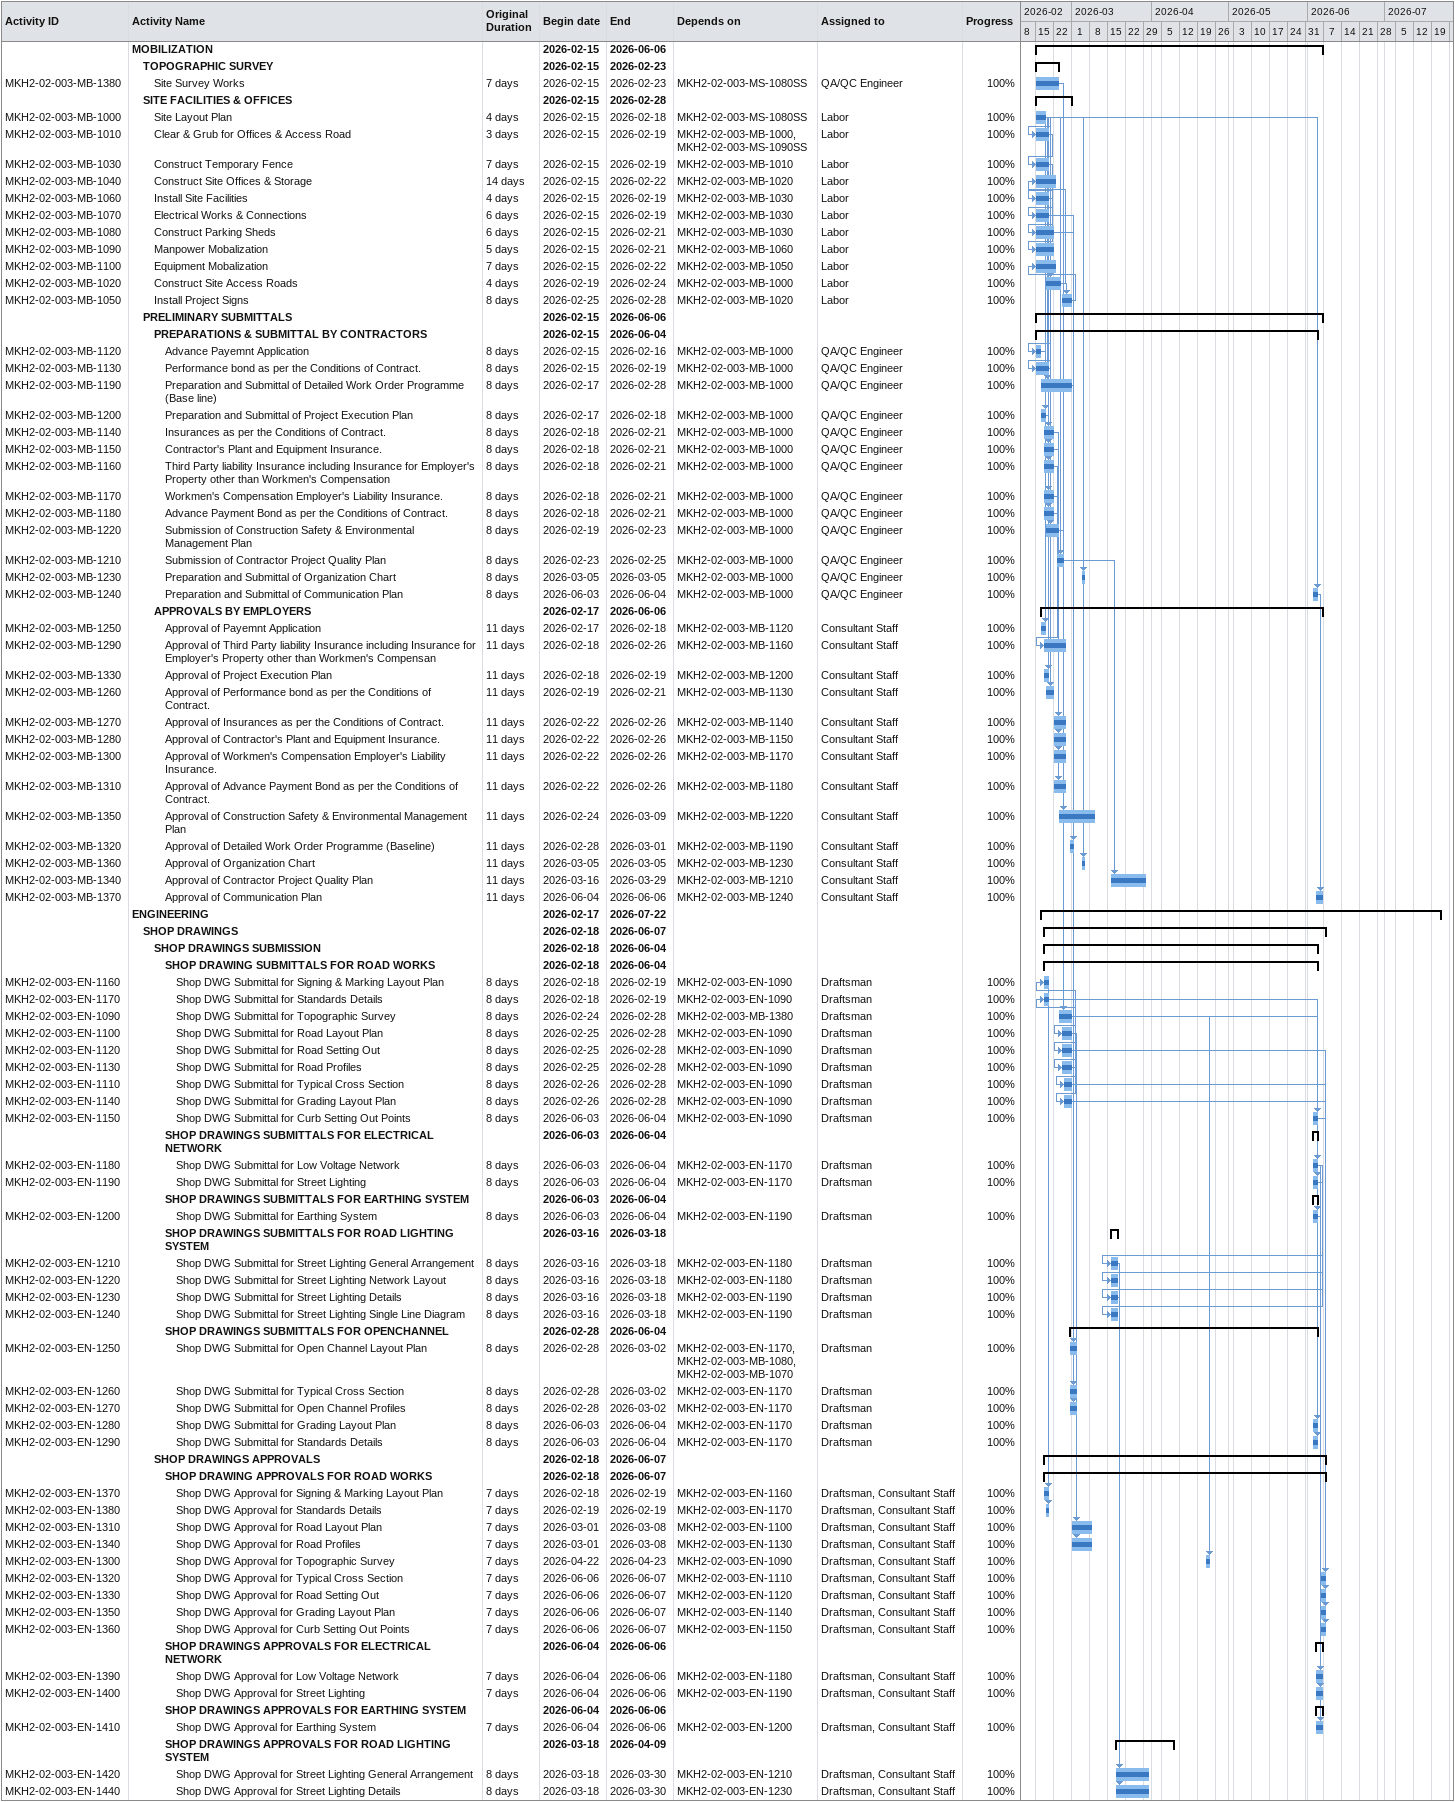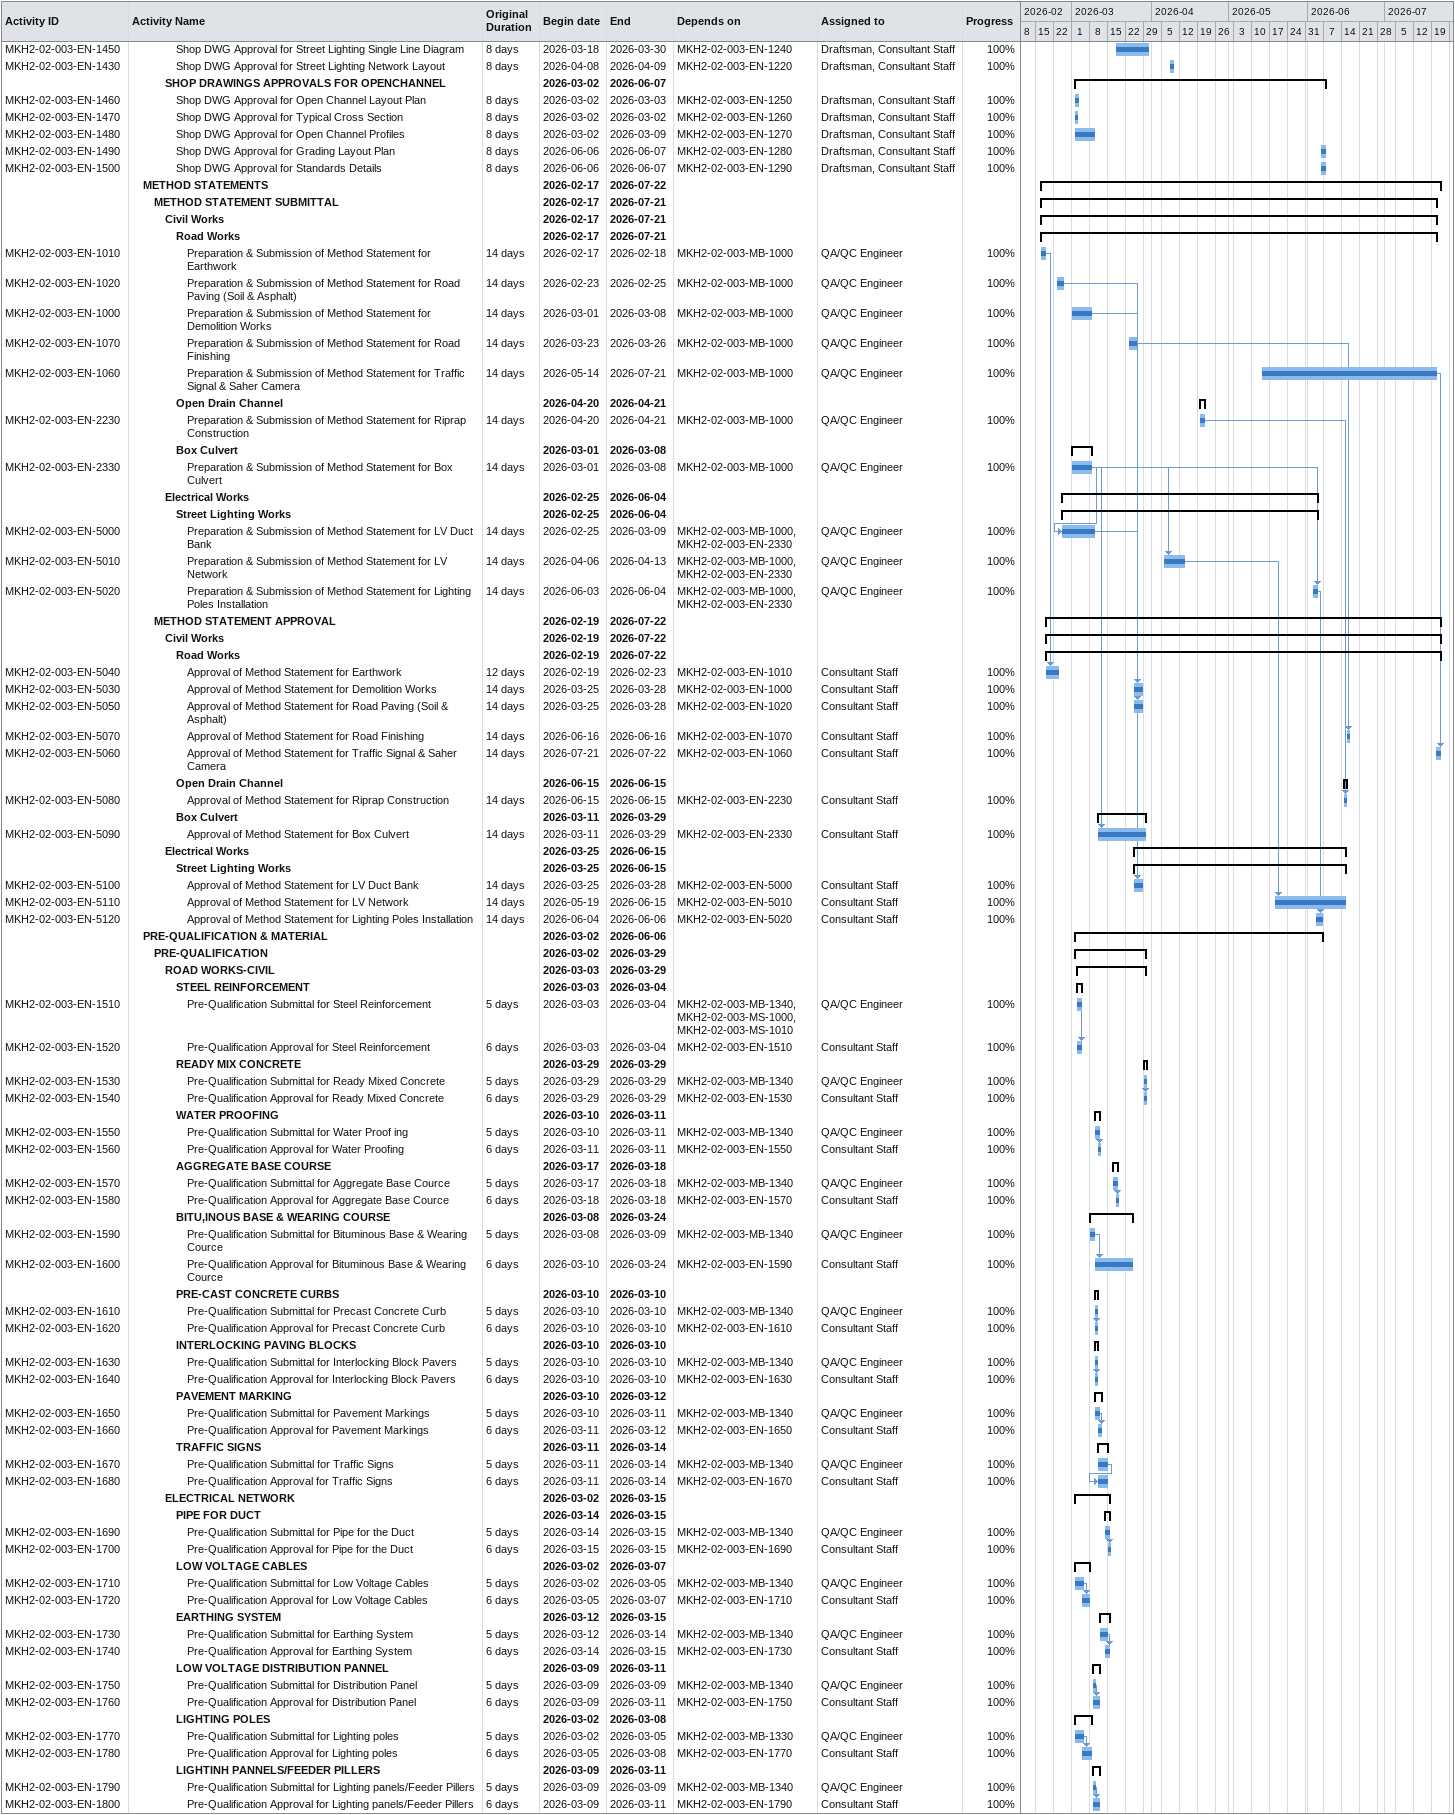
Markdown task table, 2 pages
| ID | Level | Task | Original duration | Start | Finish | Predecessors | Resources | % complete |
|---|---|---|---|---|---|---|---|---|
|  | 1 | **MOBILIZATION** |  | 2026-02-15 | 2026-06-06 |  |  |  |
|  | 2 | **TOPOGRAPHIC SURVEY** |  | 2026-02-15 | 2026-02-23 |  |  |  |
| MKH2-02-003-MB-1380 | 3 | Site Survey Works | 7d | 2026-02-15 | 2026-02-23 | MKH2-02-003-MS-1080SS | QA/QC Engineer | 100 |
|  | 2 | **SITE FACILITIES & OFFICES** |  | 2026-02-15 | 2026-02-28 |  |  |  |
| MKH2-02-003-MB-1000 | 3 | Site Layout Plan | 4d | 2026-02-15 | 2026-02-18 | MKH2-02-003-MS-1080SS | Labor | 100 |
| MKH2-02-003-MB-1010 | 3 | Clear & Grub for Offices & Access Road | 3d | 2026-02-15 | 2026-02-19 | MKH2-02-003-MB-1000, MKH2-02-003-MS-1090SS | Labor | 100 |
| MKH2-02-003-MB-1030 | 3 | Construct Temporary Fence | 7d | 2026-02-15 | 2026-02-19 | MKH2-02-003-MB-1010 | Labor | 100 |
| MKH2-02-003-MB-1040 | 3 | Construct Site Offices & Storage | 14d | 2026-02-15 | 2026-02-22 | MKH2-02-003-MB-1020 | Labor | 100 |
| MKH2-02-003-MB-1060 | 3 | Install Site Facilities | 4d | 2026-02-15 | 2026-02-19 | MKH2-02-003-MB-1030 | Labor | 100 |
| MKH2-02-003-MB-1070 | 3 | Electrical Works & Connections | 6d | 2026-02-15 | 2026-02-19 | MKH2-02-003-MB-1030 | Labor | 100 |
| MKH2-02-003-MB-1080 | 3 | Construct Parking Sheds | 6d | 2026-02-15 | 2026-02-21 | MKH2-02-003-MB-1030 | Labor | 100 |
| MKH2-02-003-MB-1090 | 3 | Manpower Mobalization | 5d | 2026-02-15 | 2026-02-21 | MKH2-02-003-MB-1060 | Labor | 100 |
| MKH2-02-003-MB-1100 | 3 | Equipment Mobalization | 7d | 2026-02-15 | 2026-02-22 | MKH2-02-003-MB-1050 | Labor | 100 |
| MKH2-02-003-MB-1020 | 3 | Construct Site Access Roads | 4d | 2026-02-19 | 2026-02-24 | MKH2-02-003-MB-1000 | Labor | 100 |
| MKH2-02-003-MB-1050 | 3 | Install Project Signs | 8d | 2026-02-25 | 2026-02-28 | MKH2-02-003-MB-1020 | Labor | 100 |
|  | 2 | **PRELIMINARY SUBMITTALS** |  | 2026-02-15 | 2026-06-06 |  |  |  |
|  | 3 | **PREPARATIONS & SUBMITTAL BY CONTRACTORS** |  | 2026-02-15 | 2026-06-04 |  |  |  |
| MKH2-02-003-MB-1120 | 4 | Advance Payemnt Application | 8d | 2026-02-15 | 2026-02-16 | MKH2-02-003-MB-1000 | QA/QC Engineer | 100 |
| MKH2-02-003-MB-1130 | 4 | Performance bond as per the Conditions of Contract. | 8d | 2026-02-15 | 2026-02-19 | MKH2-02-003-MB-1000 | QA/QC Engineer | 100 |
| MKH2-02-003-MB-1190 | 4 | Preparation and Submittal of Detailed Work Order Programme (Base line) | 8d | 2026-02-17 | 2026-02-28 | MKH2-02-003-MB-1000 | QA/QC Engineer | 100 |
| MKH2-02-003-MB-1200 | 4 | Preparation and Submittal of Project Execution Plan | 8d | 2026-02-17 | 2026-02-18 | MKH2-02-003-MB-1000 | QA/QC Engineer | 100 |
| MKH2-02-003-MB-1140 | 4 | Insurances as per the Conditions of Contract. | 8d | 2026-02-18 | 2026-02-21 | MKH2-02-003-MB-1000 | QA/QC Engineer | 100 |
| MKH2-02-003-MB-1150 | 4 | Contractor's Plant and Equipment Insurance. | 8d | 2026-02-18 | 2026-02-21 | MKH2-02-003-MB-1000 | QA/QC Engineer | 100 |
| MKH2-02-003-MB-1160 | 4 | Third Party liability Insurance including Insurance for Employer's Property other than Workmen's Compensation | 8d | 2026-02-18 | 2026-02-21 | MKH2-02-003-MB-1000 | QA/QC Engineer | 100 |
| MKH2-02-003-MB-1170 | 4 | Workmen's Compensation Employer's Liability Insurance. | 8d | 2026-02-18 | 2026-02-21 | MKH2-02-003-MB-1000 | QA/QC Engineer | 100 |
| MKH2-02-003-MB-1180 | 4 | Advance Payment Bond as per the Conditions of Contract. | 8d | 2026-02-18 | 2026-02-21 | MKH2-02-003-MB-1000 | QA/QC Engineer | 100 |
| MKH2-02-003-MB-1220 | 4 | Submission of Construction Safety & Environmental Management Plan | 8d | 2026-02-19 | 2026-02-23 | MKH2-02-003-MB-1000 | QA/QC Engineer | 100 |
| MKH2-02-003-MB-1210 | 4 | Submission of Contractor Project Quality Plan | 8d | 2026-02-23 | 2026-02-25 | MKH2-02-003-MB-1000 | QA/QC Engineer | 100 |
| MKH2-02-003-MB-1230 | 4 | Preparation and Submittal of Organization Chart | 8d | 2026-03-05 | 2026-03-05 | MKH2-02-003-MB-1000 | QA/QC Engineer | 100 |
| MKH2-02-003-MB-1240 | 4 | Preparation and Submittal of Communication Plan | 8d | 2026-06-03 | 2026-06-04 | MKH2-02-003-MB-1000 | QA/QC Engineer | 100 |
|  | 3 | **APPROVALS BY EMPLOYERS** |  | 2026-02-17 | 2026-06-06 |  |  |  |
| MKH2-02-003-MB-1250 | 4 | Approval of Payemnt Application | 11d | 2026-02-17 | 2026-02-18 | MKH2-02-003-MB-1120 | Consultant Staff | 100 |
| MKH2-02-003-MB-1290 | 4 | Approval of Third Party liability Insurance including Insurance for Employer's Property other than Workmen's Compensan | 11d | 2026-02-18 | 2026-02-26 | MKH2-02-003-MB-1160 | Consultant Staff | 100 |
| MKH2-02-003-MB-1330 | 4 | Approval of Project Execution Plan | 11d | 2026-02-18 | 2026-02-19 | MKH2-02-003-MB-1200 | Consultant Staff | 100 |
| MKH2-02-003-MB-1260 | 4 | Approval of Performance bond as per the Conditions of Contract. | 11d | 2026-02-19 | 2026-02-21 | MKH2-02-003-MB-1130 | Consultant Staff | 100 |
| MKH2-02-003-MB-1270 | 4 | Approval of Insurances as per the Conditions of Contract. | 11d | 2026-02-22 | 2026-02-26 | MKH2-02-003-MB-1140 | Consultant Staff | 100 |
| MKH2-02-003-MB-1280 | 4 | Approval of Contractor's Plant and Equipment Insurance. | 11d | 2026-02-22 | 2026-02-26 | MKH2-02-003-MB-1150 | Consultant Staff | 100 |
| MKH2-02-003-MB-1300 | 4 | Approval of Workmen's Compensation Employer's Liability Insurance. | 11d | 2026-02-22 | 2026-02-26 | MKH2-02-003-MB-1170 | Consultant Staff | 100 |
| MKH2-02-003-MB-1310 | 4 | Approval of Advance Payment Bond as per the Conditions of Contract. | 11d | 2026-02-22 | 2026-02-26 | MKH2-02-003-MB-1180 | Consultant Staff | 100 |
| MKH2-02-003-MB-1350 | 4 | Approval of Construction Safety & Environmental Management Plan | 11d | 2026-02-24 | 2026-03-09 | MKH2-02-003-MB-1220 | Consultant Staff | 100 |
| MKH2-02-003-MB-1320 | 4 | Approval of Detailed Work Order Programme (Baseline) | 11d | 2026-02-28 | 2026-03-01 | MKH2-02-003-MB-1190 | Consultant Staff | 100 |
| MKH2-02-003-MB-1360 | 4 | Approval of Organization Chart | 11d | 2026-03-05 | 2026-03-05 | MKH2-02-003-MB-1230 | Consultant Staff | 100 |
| MKH2-02-003-MB-1340 | 4 | Approval of Contractor Project Quality Plan | 11d | 2026-03-16 | 2026-03-29 | MKH2-02-003-MB-1210 | Consultant Staff | 100 |
| MKH2-02-003-MB-1370 | 4 | Approval of Communication Plan | 11d | 2026-06-04 | 2026-06-06 | MKH2-02-003-MB-1240 | Consultant Staff | 100 |
|  | 1 | **ENGINEERING** |  | 2026-02-17 | 2026-07-22 |  |  |  |
|  | 2 | **SHOP DRAWINGS** |  | 2026-02-18 | 2026-06-07 |  |  |  |
|  | 3 | **SHOP DRAWINGS SUBMISSION** |  | 2026-02-18 | 2026-06-04 |  |  |  |
|  | 4 | **SHOP DRAWING SUBMITTALS FOR ROAD WORKS** |  | 2026-02-18 | 2026-06-04 |  |  |  |
| MKH2-02-003-EN-1160 | 5 | Shop DWG Submittal for Signing & Marking Layout Plan | 8d | 2026-02-18 | 2026-02-19 | MKH2-02-003-EN-1090 | Draftsman | 100 |
| MKH2-02-003-EN-1170 | 5 | Shop DWG Submittal for Standards Details | 8d | 2026-02-18 | 2026-02-19 | MKH2-02-003-EN-1090 | Draftsman | 100 |
| MKH2-02-003-EN-1090 | 5 | Shop DWG Submittal for Topographic Survey | 8d | 2026-02-24 | 2026-02-28 | MKH2-02-003-MB-1380 | Draftsman | 100 |
| MKH2-02-003-EN-1100 | 5 | Shop DWG Submittal for Road Layout Plan | 8d | 2026-02-25 | 2026-02-28 | MKH2-02-003-EN-1090 | Draftsman | 100 |
| MKH2-02-003-EN-1120 | 5 | Shop DWG Submittal for Road Setting Out | 8d | 2026-02-25 | 2026-02-28 | MKH2-02-003-EN-1090 | Draftsman | 100 |
| MKH2-02-003-EN-1130 | 5 | Shop DWG Submittal for Road Profiles | 8d | 2026-02-25 | 2026-02-28 | MKH2-02-003-EN-1090 | Draftsman | 100 |
| MKH2-02-003-EN-1110 | 5 | Shop DWG Submittal for Typical Cross Section | 8d | 2026-02-26 | 2026-02-28 | MKH2-02-003-EN-1090 | Draftsman | 100 |
| MKH2-02-003-EN-1140 | 5 | Shop DWG Submittal for Grading Layout Plan | 8d | 2026-02-26 | 2026-02-28 | MKH2-02-003-EN-1090 | Draftsman | 100 |
| MKH2-02-003-EN-1150 | 5 | Shop DWG Submittal for Curb Setting Out Points | 8d | 2026-06-03 | 2026-06-04 | MKH2-02-003-EN-1090 | Draftsman | 100 |
|  | 4 | **SHOP DRAWINGS SUBMITTALS FOR ELECTRICAL NETWORK** |  | 2026-06-03 | 2026-06-04 |  |  |  |
| MKH2-02-003-EN-1180 | 5 | Shop DWG Submittal for Low Voltage Network | 8d | 2026-06-03 | 2026-06-04 | MKH2-02-003-EN-1170 | Draftsman | 100 |
| MKH2-02-003-EN-1190 | 5 | Shop DWG Submittal for Street Lighting | 8d | 2026-06-03 | 2026-06-04 | MKH2-02-003-EN-1170 | Draftsman | 100 |
|  | 4 | **SHOP DRAWINGS SUBMITTALS FOR EARTHING SYSTEM** |  | 2026-06-03 | 2026-06-04 |  |  |  |
| MKH2-02-003-EN-1200 | 5 | Shop DWG Submittal for Earthing System | 8d | 2026-06-03 | 2026-06-04 | MKH2-02-003-EN-1190 | Draftsman | 100 |
|  | 4 | **SHOP DRAWINGS SUBMITTALS FOR ROAD LIGHTING SYSTEM** |  | 2026-03-16 | 2026-03-18 |  |  |  |
| MKH2-02-003-EN-1210 | 5 | Shop DWG Submittal for Street Lighting General Arrangement | 8d | 2026-03-16 | 2026-03-18 | MKH2-02-003-EN-1180 | Draftsman | 100 |
| MKH2-02-003-EN-1220 | 5 | Shop DWG Submittal for Street Lighting Network Layout | 8d | 2026-03-16 | 2026-03-18 | MKH2-02-003-EN-1180 | Draftsman | 100 |
| MKH2-02-003-EN-1230 | 5 | Shop DWG Submittal for Street Lighting Details | 8d | 2026-03-16 | 2026-03-18 | MKH2-02-003-EN-1190 | Draftsman | 100 |
| MKH2-02-003-EN-1240 | 5 | Shop DWG Submittal for Street Lighting Single Line Diagram | 8d | 2026-03-16 | 2026-03-18 | MKH2-02-003-EN-1190 | Draftsman | 100 |
|  | 4 | **SHOP DRAWINGS SUBMITTALS FOR OPENCHANNEL** |  | 2026-02-28 | 2026-06-04 |  |  |  |
| MKH2-02-003-EN-1250 | 5 | Shop DWG Submittal for Open Channel Layout Plan | 8d | 2026-02-28 | 2026-03-02 | MKH2-02-003-EN-1170, MKH2-02-003-MB-1080, MKH2-02-003-MB-1070 | Draftsman | 100 |
| MKH2-02-003-EN-1260 | 5 | Shop DWG Submittal for Typical Cross Section | 8d | 2026-02-28 | 2026-03-02 | MKH2-02-003-EN-1170 | Draftsman | 100 |
| MKH2-02-003-EN-1270 | 5 | Shop DWG Submittal for Open Channel Profiles | 8d | 2026-02-28 | 2026-03-02 | MKH2-02-003-EN-1170 | Draftsman | 100 |
| MKH2-02-003-EN-1280 | 5 | Shop DWG Submittal for Grading Layout Plan | 8d | 2026-06-03 | 2026-06-04 | MKH2-02-003-EN-1170 | Draftsman | 100 |
| MKH2-02-003-EN-1290 | 5 | Shop DWG Submittal for Standards Details | 8d | 2026-06-03 | 2026-06-04 | MKH2-02-003-EN-1170 | Draftsman | 100 |
|  | 3 | **SHOP DRAWINGS APPROVALS** |  | 2026-02-18 | 2026-06-07 |  |  |  |
|  | 4 | **SHOP DRAWING APPROVALS FOR ROAD WORKS** |  | 2026-02-18 | 2026-06-07 |  |  |  |
| MKH2-02-003-EN-1370 | 5 | Shop DWG Approval for Signing & Marking Layout Plan | 7d | 2026-02-18 | 2026-02-19 | MKH2-02-003-EN-1160 | Draftsman, Consultant Staff | 100 |
| MKH2-02-003-EN-1380 | 5 | Shop DWG Approval for Standards Details | 7d | 2026-02-19 | 2026-02-19 | MKH2-02-003-EN-1170 | Draftsman, Consultant Staff | 100 |
| MKH2-02-003-EN-1310 | 5 | Shop DWG Approval for Road Layout Plan | 7d | 2026-03-01 | 2026-03-08 | MKH2-02-003-EN-1100 | Draftsman, Consultant Staff | 100 |
| MKH2-02-003-EN-1340 | 5 | Shop DWG Approval for Road Profiles | 7d | 2026-03-01 | 2026-03-08 | MKH2-02-003-EN-1130 | Draftsman, Consultant Staff | 100 |
| MKH2-02-003-EN-1300 | 5 | Shop DWG Approval for Topographic Survey | 7d | 2026-04-22 | 2026-04-23 | MKH2-02-003-EN-1090 | Draftsman, Consultant Staff | 100 |
| MKH2-02-003-EN-1320 | 5 | Shop DWG Approval for Typical Cross Section | 7d | 2026-06-06 | 2026-06-07 | MKH2-02-003-EN-1110 | Draftsman, Consultant Staff | 100 |
| MKH2-02-003-EN-1330 | 5 | Shop DWG Approval for Road Setting Out | 7d | 2026-06-06 | 2026-06-07 | MKH2-02-003-EN-1120 | Draftsman, Consultant Staff | 100 |
| MKH2-02-003-EN-1350 | 5 | Shop DWG Approval for Grading Layout Plan | 7d | 2026-06-06 | 2026-06-07 | MKH2-02-003-EN-1140 | Draftsman, Consultant Staff | 100 |
| MKH2-02-003-EN-1360 | 5 | Shop DWG Approval for Curb Setting Out Points | 7d | 2026-06-06 | 2026-06-07 | MKH2-02-003-EN-1150 | Draftsman, Consultant Staff | 100 |
|  | 4 | **SHOP DRAWINGS APPROVALS FOR ELECTRICAL NETWORK** |  | 2026-06-04 | 2026-06-06 |  |  |  |
| MKH2-02-003-EN-1390 | 5 | Shop DWG Approval for Low Voltage Network | 7d | 2026-06-04 | 2026-06-06 | MKH2-02-003-EN-1180 | Draftsman, Consultant Staff | 100 |
| MKH2-02-003-EN-1400 | 5 | Shop DWG Approval for Street Lighting | 7d | 2026-06-04 | 2026-06-06 | MKH2-02-003-EN-1190 | Draftsman, Consultant Staff | 100 |
|  | 4 | **SHOP DRAWINGS APPROVALS FOR EARTHING SYSTEM** |  | 2026-06-04 | 2026-06-06 |  |  |  |
| MKH2-02-003-EN-1410 | 5 | Shop DWG Approval for Earthing System | 7d | 2026-06-04 | 2026-06-06 | MKH2-02-003-EN-1200 | Draftsman, Consultant Staff | 100 |
|  | 4 | **SHOP DRAWINGS APPROVALS FOR ROAD LIGHTING SYSTEM** |  | 2026-03-18 | 2026-04-09 |  |  |  |
| MKH2-02-003-EN-1420 | 5 | Shop DWG Approval for Street Lighting General Arrangement | 8d | 2026-03-18 | 2026-03-30 | MKH2-02-003-EN-1210 | Draftsman, Consultant Staff | 100 |
| MKH2-02-003-EN-1440 | 5 | Shop DWG Approval for Street Lighting Details | 8d | 2026-03-18 | 2026-03-30 | MKH2-02-003-EN-1230 | Draftsman, Consultant Staff | 100 |
| MKH2-02-003-EN-1450 | 5 | Shop DWG Approval for Street Lighting Single Line Diagram | 8d | 2026-03-18 | 2026-03-30 | MKH2-02-003-EN-1240 | Draftsman, Consultant Staff | 100 |
| MKH2-02-003-EN-1430 | 5 | Shop DWG Approval for Street Lighting Network Layout | 8d | 2026-04-08 | 2026-04-09 | MKH2-02-003-EN-1220 | Draftsman, Consultant Staff | 100 |
|  | 4 | **SHOP DRAWINGS APPROVALS FOR OPENCHANNEL** |  | 2026-03-02 | 2026-06-07 |  |  |  |
| MKH2-02-003-EN-1460 | 5 | Shop DWG Approval for Open Channel Layout Plan | 8d | 2026-03-02 | 2026-03-03 | MKH2-02-003-EN-1250 | Draftsman, Consultant Staff | 100 |
| MKH2-02-003-EN-1470 | 5 | Shop DWG Approval for Typical Cross Section | 8d | 2026-03-02 | 2026-03-02 | MKH2-02-003-EN-1260 | Draftsman, Consultant Staff | 100 |
| MKH2-02-003-EN-1480 | 5 | Shop DWG Approval for Open Channel Profiles | 8d | 2026-03-02 | 2026-03-09 | MKH2-02-003-EN-1270 | Draftsman, Consultant Staff | 100 |
| MKH2-02-003-EN-1490 | 5 | Shop DWG Approval for Grading Layout Plan | 8d | 2026-06-06 | 2026-06-07 | MKH2-02-003-EN-1280 | Draftsman, Consultant Staff | 100 |
| MKH2-02-003-EN-1500 | 5 | Shop DWG Approval for Standards Details | 8d | 2026-06-06 | 2026-06-07 | MKH2-02-003-EN-1290 | Draftsman, Consultant Staff | 100 |
|  | 2 | **METHOD STATEMENTS** |  | 2026-02-17 | 2026-07-22 |  |  |  |
|  | 3 | **METHOD STATEMENT SUBMITTAL** |  | 2026-02-17 | 2026-07-21 |  |  |  |
|  | 4 | **Civil Works** |  | 2026-02-17 | 2026-07-21 |  |  |  |
|  | 5 | **Road Works** |  | 2026-02-17 | 2026-07-21 |  |  |  |
| MKH2-02-003-EN-1010 | 6 | Preparation & Submission of Method Statement for Earthwork | 14d | 2026-02-17 | 2026-02-18 | MKH2-02-003-MB-1000 | QA/QC Engineer | 100 |
| MKH2-02-003-EN-1020 | 6 | Preparation & Submission of Method Statement for Road Paving (Soil & Asphalt) | 14d | 2026-02-23 | 2026-02-25 | MKH2-02-003-MB-1000 | QA/QC Engineer | 100 |
| MKH2-02-003-EN-1000 | 6 | Preparation & Submission of Method Statement for Demolition Works | 14d | 2026-03-01 | 2026-03-08 | MKH2-02-003-MB-1000 | QA/QC Engineer | 100 |
| MKH2-02-003-EN-1070 | 6 | Preparation & Submission of Method Statement for Road Finishing | 14d | 2026-03-23 | 2026-03-26 | MKH2-02-003-MB-1000 | QA/QC Engineer | 100 |
| MKH2-02-003-EN-1060 | 6 | Preparation & Submission of Method Statement for Traffic Signal & Saher Camera | 14d | 2026-05-14 | 2026-07-21 | MKH2-02-003-MB-1000 | QA/QC Engineer | 100 |
|  | 5 | **Open Drain Channel** |  | 2026-04-20 | 2026-04-21 |  |  |  |
| MKH2-02-003-EN-2230 | 6 | Preparation & Submission of Method Statement for Riprap Construction | 14d | 2026-04-20 | 2026-04-21 | MKH2-02-003-MB-1000 | QA/QC Engineer | 100 |
|  | 5 | **Box Culvert** |  | 2026-03-01 | 2026-03-08 |  |  |  |
| MKH2-02-003-EN-2330 | 6 | Preparation & Submission of Method Statement for Box Culvert | 14d | 2026-03-01 | 2026-03-08 | MKH2-02-003-MB-1000 | QA/QC Engineer | 100 |
|  | 4 | **Electrical Works** |  | 2026-02-25 | 2026-06-04 |  |  |  |
|  | 5 | **Street Lighting Works** |  | 2026-02-25 | 2026-06-04 |  |  |  |
| MKH2-02-003-EN-5000 | 6 | Preparation & Submission of Method Statement for LV Duct Bank | 14d | 2026-02-25 | 2026-03-09 | MKH2-02-003-MB-1000, MKH2-02-003-EN-2330 | QA/QC Engineer | 100 |
| MKH2-02-003-EN-5010 | 6 | Preparation & Submission of Method Statement for LV Network | 14d | 2026-04-06 | 2026-04-13 | MKH2-02-003-MB-1000, MKH2-02-003-EN-2330 | QA/QC Engineer | 100 |
| MKH2-02-003-EN-5020 | 6 | Preparation & Submission of Method Statement for Lighting Poles Installation | 14d | 2026-06-03 | 2026-06-04 | MKH2-02-003-MB-1000, MKH2-02-003-EN-2330 | QA/QC Engineer | 100 |
|  | 3 | **METHOD STATEMENT APPROVAL** |  | 2026-02-19 | 2026-07-22 |  |  |  |
|  | 4 | **Civil Works** |  | 2026-02-19 | 2026-07-22 |  |  |  |
|  | 5 | **Road Works** |  | 2026-02-19 | 2026-07-22 |  |  |  |
| MKH2-02-003-EN-5040 | 6 | Approval of Method Statement for Earthwork | 12d | 2026-02-19 | 2026-02-23 | MKH2-02-003-EN-1010 | Consultant Staff | 100 |
| MKH2-02-003-EN-5030 | 6 | Approval of Method Statement for Demolition Works | 14d | 2026-03-25 | 2026-03-28 | MKH2-02-003-EN-1000 | Consultant Staff | 100 |
| MKH2-02-003-EN-5050 | 6 | Approval of Method Statement for Road Paving (Soil & Asphalt) | 14d | 2026-03-25 | 2026-03-28 | MKH2-02-003-EN-1020 | Consultant Staff | 100 |
| MKH2-02-003-EN-5070 | 6 | Approval of Method Statement for Road Finishing | 14d | 2026-06-16 | 2026-06-16 | MKH2-02-003-EN-1070 | Consultant Staff | 100 |
| MKH2-02-003-EN-5060 | 6 | Approval of Method Statement for Traffic Signal & Saher Camera | 14d | 2026-07-21 | 2026-07-22 | MKH2-02-003-EN-1060 | Consultant Staff | 100 |
|  | 5 | **Open Drain Channel** |  | 2026-06-15 | 2026-06-15 |  |  |  |
| MKH2-02-003-EN-5080 | 6 | Approval of Method Statement for Riprap Construction | 14d | 2026-06-15 | 2026-06-15 | MKH2-02-003-EN-2230 | Consultant Staff | 100 |
|  | 5 | **Box Culvert** |  | 2026-03-11 | 2026-03-29 |  |  |  |
| MKH2-02-003-EN-5090 | 6 | Approval of Method Statement for Box Culvert | 14d | 2026-03-11 | 2026-03-29 | MKH2-02-003-EN-2330 | Consultant Staff | 100 |
|  | 4 | **Electrical Works** |  | 2026-03-25 | 2026-06-15 |  |  |  |
|  | 5 | **Street Lighting Works** |  | 2026-03-25 | 2026-06-15 |  |  |  |
| MKH2-02-003-EN-5100 | 6 | Approval of Method Statement for LV Duct Bank | 14d | 2026-03-25 | 2026-03-28 | MKH2-02-003-EN-5000 | Consultant Staff | 100 |
| MKH2-02-003-EN-5110 | 6 | Approval of Method Statement for LV Network | 14d | 2026-05-19 | 2026-06-15 | MKH2-02-003-EN-5010 | Consultant Staff | 100 |
| MKH2-02-003-EN-5120 | 6 | Approval of Method Statement for Lighting Poles Installation | 14d | 2026-06-04 | 2026-06-06 | MKH2-02-003-EN-5020 | Consultant Staff | 100 |
|  | 2 | **PRE-QUALIFICATION & MATERIAL** |  | 2026-03-02 | 2026-06-06 |  |  |  |
|  | 3 | **PRE-QUALIFICATION** |  | 2026-03-02 | 2026-03-29 |  |  |  |
|  | 4 | **ROAD WORKS-CIVIL** |  | 2026-03-03 | 2026-03-29 |  |  |  |
|  | 5 | **STEEL REINFORCEMENT** |  | 2026-03-03 | 2026-03-04 |  |  |  |
| MKH2-02-003-EN-1510 | 6 | Pre-Qualification Submittal for Steel Reinforcement | 5d | 2026-03-03 | 2026-03-04 | MKH2-02-003-MB-1340, MKH2-02-003-MS-1000, MKH2-02-003-MS-1010 | QA/QC Engineer | 100 |
| MKH2-02-003-EN-1520 | 6 | Pre-Qualification Approval for Steel Reinforcement | 6d | 2026-03-03 | 2026-03-04 | MKH2-02-003-EN-1510 | Consultant Staff | 100 |
|  | 5 | **READY MIX CONCRETE** |  | 2026-03-29 | 2026-03-29 |  |  |  |
| MKH2-02-003-EN-1530 | 6 | Pre-Qualification Submittal for Ready Mixed Concrete | 5d | 2026-03-29 | 2026-03-29 | MKH2-02-003-MB-1340 | QA/QC Engineer | 100 |
| MKH2-02-003-EN-1540 | 6 | Pre-Qualification Approval for Ready Mixed Concrete | 6d | 2026-03-29 | 2026-03-29 | MKH2-02-003-EN-1530 | Consultant Staff | 100 |
|  | 5 | **WATER PROOFING** |  | 2026-03-10 | 2026-03-11 |  |  |  |
| MKH2-02-003-EN-1550 | 6 | Pre-Qualification Submittal for Water Proof ing | 5d | 2026-03-10 | 2026-03-11 | MKH2-02-003-MB-1340 | QA/QC Engineer | 100 |
| MKH2-02-003-EN-1560 | 6 | Pre-Qualification Approval for Water Proofing | 6d | 2026-03-11 | 2026-03-11 | MKH2-02-003-EN-1550 | Consultant Staff | 100 |
|  | 5 | **AGGREGATE BASE COURSE** |  | 2026-03-17 | 2026-03-18 |  |  |  |
| MKH2-02-003-EN-1570 | 6 | Pre-Qualification Submittal for Aggregate Base Cource | 5d | 2026-03-17 | 2026-03-18 | MKH2-02-003-MB-1340 | QA/QC Engineer | 100 |
| MKH2-02-003-EN-1580 | 6 | Pre-Qualification Approval for Aggregate Base Cource | 6d | 2026-03-18 | 2026-03-18 | MKH2-02-003-EN-1570 | Consultant Staff | 100 |
|  | 5 | **BITU,INOUS BASE & WEARING COURSE** |  | 2026-03-08 | 2026-03-24 |  |  |  |
| MKH2-02-003-EN-1590 | 6 | Pre-Qualification Submittal for Bituminous Base & Wearing Cource | 5d | 2026-03-08 | 2026-03-09 | MKH2-02-003-MB-1340 | QA/QC Engineer | 100 |
| MKH2-02-003-EN-1600 | 6 | Pre-Qualification Approval for Bituminous Base & Wearing Cource | 6d | 2026-03-10 | 2026-03-24 | MKH2-02-003-EN-1590 | Consultant Staff | 100 |
|  | 5 | **PRE-CAST CONCRETE CURBS** |  | 2026-03-10 | 2026-03-10 |  |  |  |
| MKH2-02-003-EN-1610 | 6 | Pre-Qualification Submittal for Precast Concrete Curb | 5d | 2026-03-10 | 2026-03-10 | MKH2-02-003-MB-1340 | QA/QC Engineer | 100 |
| MKH2-02-003-EN-1620 | 6 | Pre-Qualification Approval for Precast Concrete Curb | 6d | 2026-03-10 | 2026-03-10 | MKH2-02-003-EN-1610 | Consultant Staff | 100 |
|  | 5 | **INTERLOCKING PAVING BLOCKS** |  | 2026-03-10 | 2026-03-10 |  |  |  |
| MKH2-02-003-EN-1630 | 6 | Pre-Qualification Submittal for Interlocking Block Pavers | 5d | 2026-03-10 | 2026-03-10 | MKH2-02-003-MB-1340 | QA/QC Engineer | 100 |
| MKH2-02-003-EN-1640 | 6 | Pre-Qualification Approval for Interlocking Block Pavers | 6d | 2026-03-10 | 2026-03-10 | MKH2-02-003-EN-1630 | Consultant Staff | 100 |
|  | 5 | **PAVEMENT MARKING** |  | 2026-03-10 | 2026-03-12 |  |  |  |
| MKH2-02-003-EN-1650 | 6 | Pre-Qualification Submittal for Pavement Markings | 5d | 2026-03-10 | 2026-03-11 | MKH2-02-003-MB-1340 | QA/QC Engineer | 100 |
| MKH2-02-003-EN-1660 | 6 | Pre-Qualification Approval for Pavement Markings | 6d | 2026-03-11 | 2026-03-12 | MKH2-02-003-EN-1650 | Consultant Staff | 100 |
|  | 5 | **TRAFFIC SIGNS** |  | 2026-03-11 | 2026-03-14 |  |  |  |
| MKH2-02-003-EN-1670 | 6 | Pre-Qualification Submittal for Traffic Signs | 5d | 2026-03-11 | 2026-03-14 | MKH2-02-003-MB-1340 | QA/QC Engineer | 100 |
| MKH2-02-003-EN-1680 | 6 | Pre-Qualification Approval for Traffic Signs | 6d | 2026-03-11 | 2026-03-14 | MKH2-02-003-EN-1670 | Consultant Staff | 100 |
|  | 4 | **ELECTRICAL NETWORK** |  | 2026-03-02 | 2026-03-15 |  |  |  |
|  | 5 | **PIPE FOR DUCT** |  | 2026-03-14 | 2026-03-15 |  |  |  |
| MKH2-02-003-EN-1690 | 6 | Pre-Qualification Submittal for Pipe for the Duct | 5d | 2026-03-14 | 2026-03-15 | MKH2-02-003-MB-1340 | QA/QC Engineer | 100 |
| MKH2-02-003-EN-1700 | 6 | Pre-Qualification Approval for Pipe for the Duct | 6d | 2026-03-15 | 2026-03-15 | MKH2-02-003-EN-1690 | Consultant Staff | 100 |
|  | 5 | **LOW VOLTAGE CABLES** |  | 2026-03-02 | 2026-03-07 |  |  |  |
| MKH2-02-003-EN-1710 | 6 | Pre-Qualification Submittal for Low Voltage Cables | 5d | 2026-03-02 | 2026-03-05 | MKH2-02-003-MB-1340 | QA/QC Engineer | 100 |
| MKH2-02-003-EN-1720 | 6 | Pre-Qualification Approval for Low Voltage Cables | 6d | 2026-03-05 | 2026-03-07 | MKH2-02-003-EN-1710 | Consultant Staff | 100 |
|  | 5 | **EARTHING SYSTEM** |  | 2026-03-12 | 2026-03-15 |  |  |  |
| MKH2-02-003-EN-1730 | 6 | Pre-Qualification Submittal for Earthing System | 5d | 2026-03-12 | 2026-03-14 | MKH2-02-003-MB-1340 | QA/QC Engineer | 100 |
| MKH2-02-003-EN-1740 | 6 | Pre-Qualification Approval for Earthing System | 6d | 2026-03-14 | 2026-03-15 | MKH2-02-003-EN-1730 | Consultant Staff | 100 |
|  | 5 | **LOW VOLTAGE DISTRIBUTION PANNEL** |  | 2026-03-09 | 2026-03-11 |  |  |  |
| MKH2-02-003-EN-1750 | 6 | Pre-Qualification Submittal for Distribution Panel | 5d | 2026-03-09 | 2026-03-09 | MKH2-02-003-MB-1340 | QA/QC Engineer | 100 |
| MKH2-02-003-EN-1760 | 6 | Pre-Qualification Approval for Distribution Panel | 6d | 2026-03-09 | 2026-03-11 | MKH2-02-003-EN-1750 | Consultant Staff | 100 |
|  | 5 | **LIGHTING POLES** |  | 2026-03-02 | 2026-03-08 |  |  |  |
| MKH2-02-003-EN-1770 | 6 | Pre-Qualification Submittal for Lighting poles | 5d | 2026-03-02 | 2026-03-05 | MKH2-02-003-MB-1330 | QA/QC Engineer | 100 |
| MKH2-02-003-EN-1780 | 6 | Pre-Qualification Approval for Lighting poles | 6d | 2026-03-05 | 2026-03-08 | MKH2-02-003-EN-1770 | Consultant Staff | 100 |
|  | 5 | **LIGHTINH PANNELS/FEEDER PILLERS** |  | 2026-03-09 | 2026-03-11 |  |  |  |
| MKH2-02-003-EN-1790 | 6 | Pre-Qualification Submittal for Lighting panels/Feeder Pillers | 5d | 2026-03-09 | 2026-03-09 | MKH2-02-003-MB-1340 | QA/QC Engineer | 100 |
| MKH2-02-003-EN-1800 | 6 | Pre-Qualification Approval for Lighting panels/Feeder Pillers | 6d | 2026-03-09 | 2026-03-11 | MKH2-02-003-EN-1790 | Consultant Staff | 100 |
